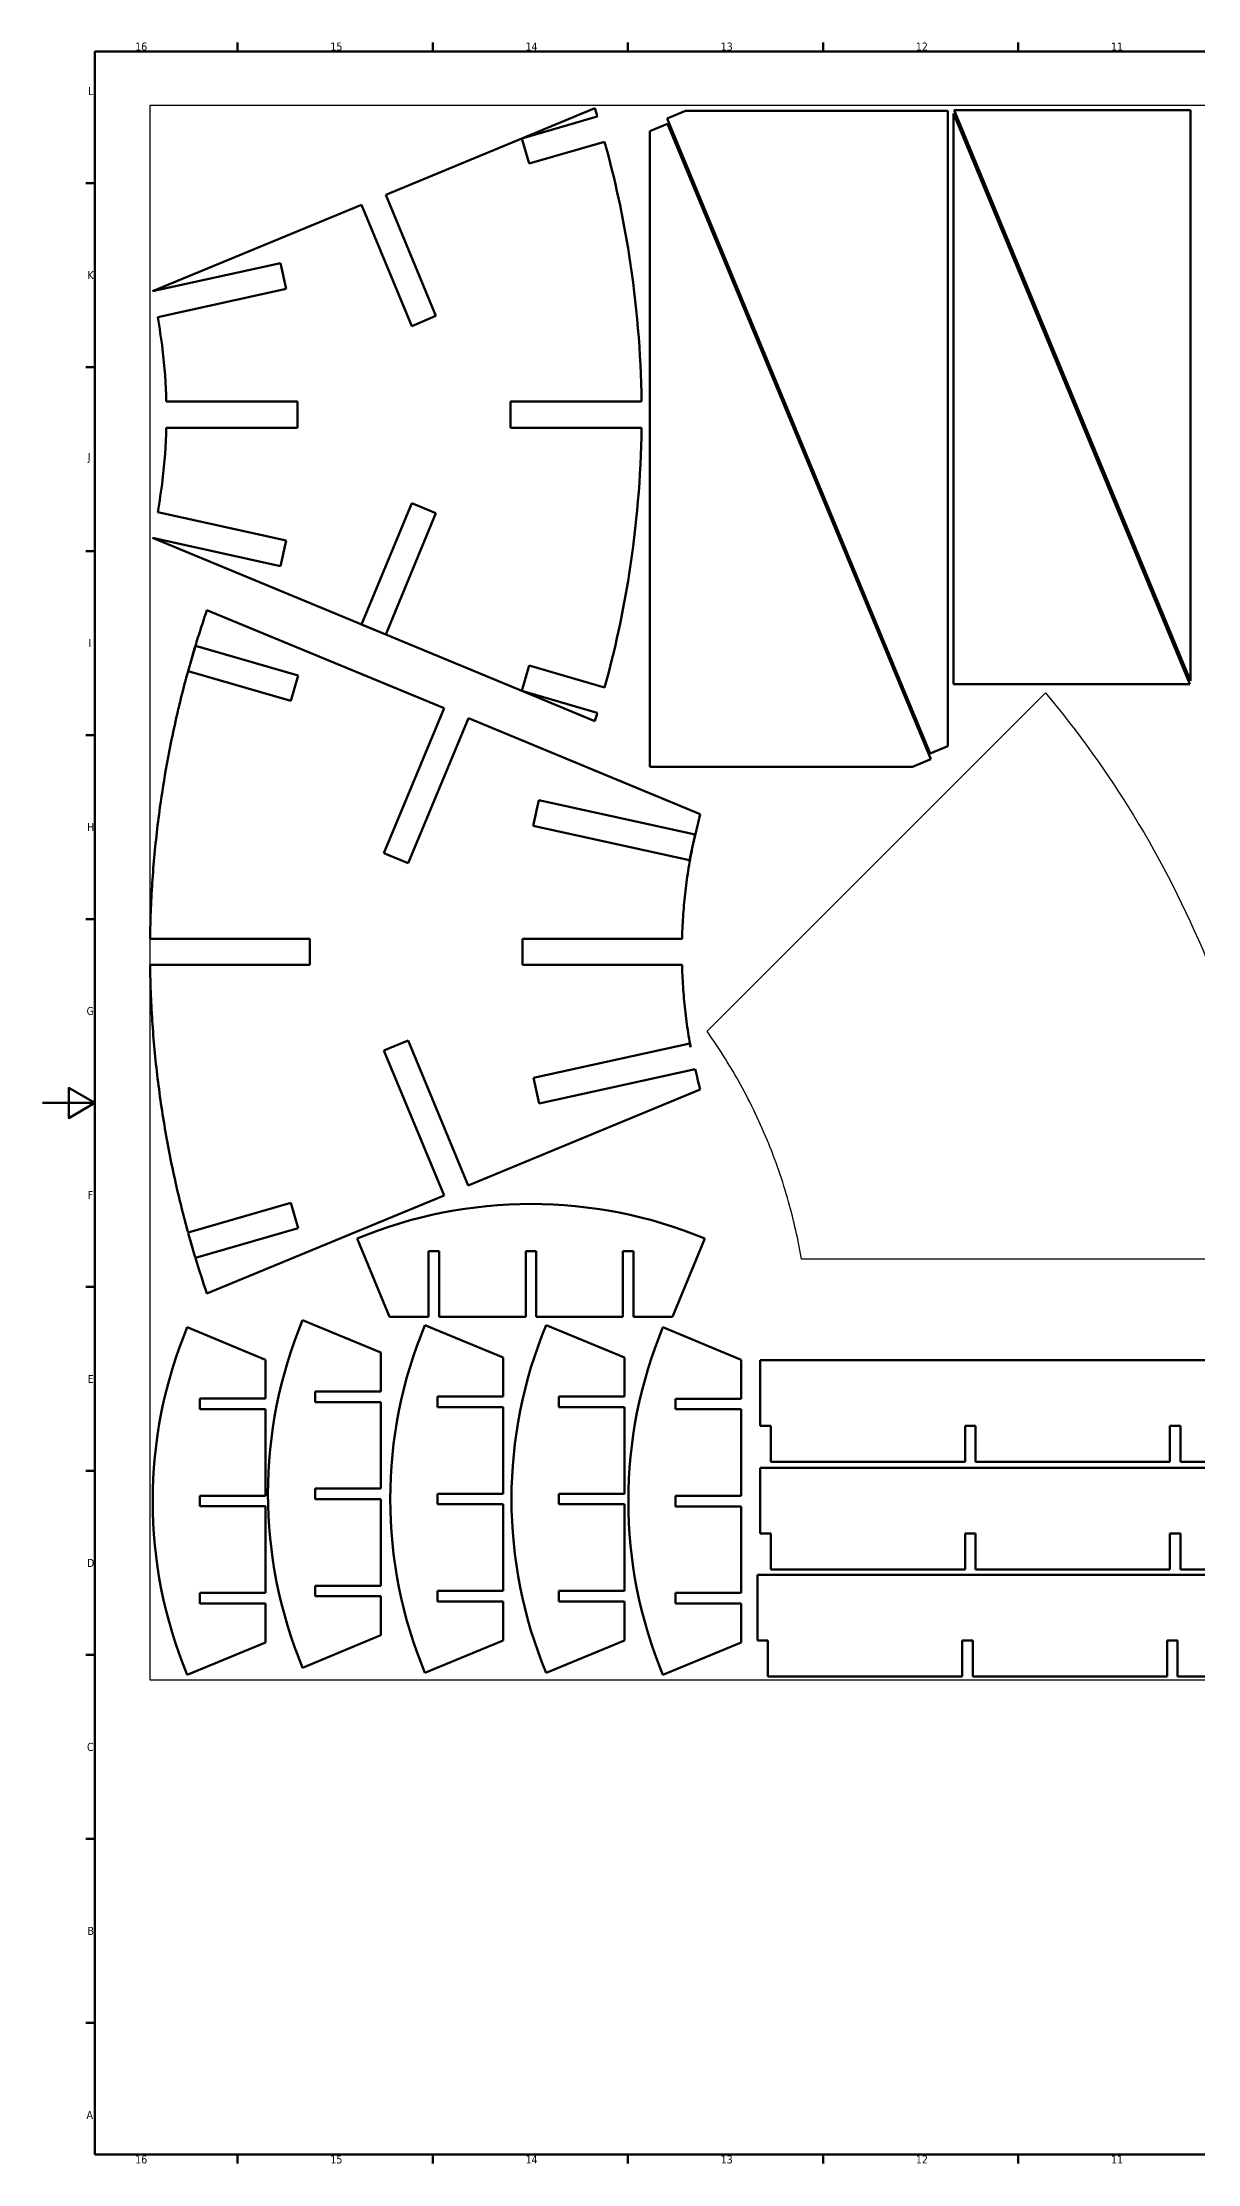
# Model space of a CAD drawing. Header units: millimetres. Extents: x 0 to 1189, y 0 to 841.
# Drawn here: x 0 to 440, y 16 to 825 of the extents above; entities that cross this region are included whole.
import ezdxf

# ---------------------------------------------------------------- set-up
doc = ezdxf.new("R2010")
doc.units = ezdxf.units.MM
doc.layers.get('0').update_dxf_attribs({"lineweight": 25})
for name, color, linetype, lineweight in [('Border (ANSI)', 7, 'Continuous', 70), ('Sketch Geometry (ANSI)', 7, 'Continuous', 25), ('Visible (ANSI)', 7, 'Continuous', 50)]:
    doc.layers.add(name, color=color, linetype=linetype, lineweight=lineweight)
doc.styles.add('Note Text (ANSI)', font='tahoma.ttf')

# ---------------------------------------------------------------- blocks, each defined once
blk = doc.blocks.new('Borders Default Border')
at = {"layer": 'Border (ANSI)'}
for p, q in [((74.31, 821), (74.31, 824.45)), ((148.63, 821), (148.63, 824.45)), ((222.94, 821), (222.94, 824.45)), ((297.25, 821), (297.25, 824.45)), ((371.56, 821), (371.56, 824.45)), ((20, 770.92), (16.55, 770.92)), ((20, 700.83), (16.55, 700.83)), ((20, 630.75), (16.55, 630.75)), ((20, 560.67), (16.55, 560.67)), ((20, 490.58), (16.55, 490.58)), ((20, 350.42), (16.55, 350.42)), ((20, 280.33), (16.55, 280.33)), ((20, 210.25), (16.55, 210.25)), ((20, 140.17), (16.55, 140.17)), ((20, 70.08), (16.55, 70.08)), ((74.31, 20), (74.31, 16.55)), ((148.63, 20), (148.63, 16.55)), ((222.94, 20), (222.94, 16.55)), ((297.25, 20), (297.25, 16.55)), ((371.56, 20), (371.56, 16.55))]:
    blk.add_line(p, q, dxfattribs=at)
at = {"layer": 'Border (ANSI)', "flags": 128}
for points in [[(20, 20), (20, 821), (1169, 821), (1169, 20), (20, 20)], [(0, 420.5), (20, 420.5), (10, 426.27), (10, 414.73), (20, 420.5)]]:
    blk.add_lwpolyline(points, dxfattribs=at)
at = {"layer": 'Border (ANSI)', "attachment_point": 7, "style": 'Note Text (ANSI)'}
for s, insert, char_height in [('16', (35.32, 821.34), 3.048), ('15', (109.64, 821.34), 3.048), ('14', (183.95, 821.4), 3.048), ('13', (258.26, 821.34), 3.048), ('12', (332.57, 821.4), 3.048), ('11', (406.89, 821.4), 3.048), ('L', (17.34, 804.43), 3.05), ('K', (17.15, 734.35), 3.05), ('J', (17.22, 664.23), 3.05), ('I', (17.48, 594.18), 3.05), ('H', (16.97, 524.1), 3.05), ('G', (16.81, 453.96), 3.05), ('F', (17.29, 383.93), 3.05), ('E', (17.21, 313.85), 3.05), ('D', (16.96, 243.77), 3.05), ('C', (16.95, 173.63), 3.05), ('B', (17.15, 103.6), 3.05), ('A', (16.78, 33.52), 3.05), ('16', (35.32, 16.49), 3.048), ('15', (109.64, 16.49), 3.048), ('14', (183.95, 16.55), 3.048), ('13', (258.26, 16.49), 3.048), ('12', (332.57, 16.55), 3.048), ('11', (406.89, 16.55), 3.048)]:
    blk.add_mtext(s, dxfattribs=dict(at, insert=insert, char_height=char_height))

msp = doc.modelspace()

# ---------------------------------------------------------------- linework, layer by layer
for p, q in [((253.05, 447.8), (381.96, 576.71)), ((471.31, 361), (289, 361))]:
    msp.add_line(p, q)
for points, knots in [([(381.96, 576.71), (394.28, 561.96), (405.51, 546.3), (426.12, 512.58), (435.35, 494.44), (443.12, 475.68), (450.89, 456.93), (457.19, 437.57), (466.46, 399.15), (469.59, 380.14), (471.31, 361)], [-24.034595, -24.034595, -24.034595, -24.034595, -18.269852, -18.269852, -12.179902, -12.179902, -12.179902, -6.089951, -6.089951, -0.325208, -0.325208, -0.325208, -0.325208]), ([(289, 361), (287.76, 368.36), (286.13, 375.66), (281.86, 390.87), (279.13, 398.75), (275.94, 406.44), (272.76, 414.13), (269.12, 421.63), (261.38, 435.4), (257.38, 441.71), (253.05, 447.8)], [-9.731856, -9.731856, -9.731856, -9.731856, -7.491562, -7.491562, -4.994375, -4.994375, -4.994375, -2.497187, -2.497187, -0.256894, -0.256894, -0.256894, -0.256894])]:
    msp.add_open_spline(points, degree=3, knots=knots)
at = {"layer": 'Sketch Geometry (ANSI)'}
for p, q in [((41.05, 800.62), (841.05, 800.62)), ((41.05, 200.62), (41.05, 800.62)), ((841.05, 200.62), (41.05, 200.62))]:
    msp.add_line(p, q, dxfattribs=at)
at = {"layer": 'Visible (ANSI)'}
for p, q in [((210.3, 799.46), (182.5, 787.94)), ((182.5, 787.94), (211.28, 796.28)), ((238.04, 793.44), (231.29, 790.64)), ((244.79, 798.44), (237.82, 795.55)), ((237.82, 795.55), (338.05, 553.58)), ((338.26, 551.47), (238.04, 793.44)), ((344.79, 798.44), (244.79, 798.44)), ((344.79, 556.38), (344.79, 798.44)), ((346.84, 797.46), (346.84, 580.05)), ((436.89, 580.05), (346.84, 797.46)), ((437.18, 798.68), (347.12, 798.68)), ((347.12, 798.68), (437.18, 581.27)), ((437.18, 581.27), (437.18, 798.68)), ((182.5, 787.94), (130.71, 766.49)), ((185.28, 778.34), (182.5, 787.94)), ((214.07, 786.68), (185.28, 778.34)), ((231.29, 790.64), (231.29, 548.58)), ((121.47, 762.66), (41.87, 729.7)), ((140.6, 716.47), (121.47, 762.66)), ((130.71, 766.49), (149.84, 720.3)), ((41.87, 729.7), (90.68, 740.47)), ((90.68, 740.47), (92.83, 730.7)), ((92.83, 730.7), (43.88, 719.9)), ((149.84, 720.3), (140.6, 716.47)), ((47.14, 687.72), (97.15, 687.72)), ((97.15, 687.72), (97.15, 677.72)), ((178.28, 687.72), (228.12, 687.72)), ((178.28, 677.72), (178.28, 687.72)), ((97.15, 677.72), (47.14, 677.72)), ((228.12, 677.72), (178.28, 677.72)), ((121.46, 602.79), (140.59, 648.98)), ((140.59, 648.98), (149.83, 645.15)), ((43.88, 645.55), (92.83, 634.74)), ((149.83, 645.15), (130.7, 598.96)), ((41.87, 635.75), (182.5, 577.5)), ((90.68, 624.98), (41.87, 635.75)), ((92.83, 634.74), (90.68, 624.98)), ((62.65, 608.28), (152.93, 570.88)), ((130.7, 598.96), (121.46, 602.79)), ((55.46, 585.03), (58.24, 594.64)), ((58.24, 594.64), (97.39, 583.3)), ((94.6, 573.69), (55.46, 585.03)), ((97.39, 583.3), (94.6, 573.69)), ((182.5, 577.5), (185.28, 587.1)), ((185.28, 587.1), (214.07, 578.76)), ((211.28, 569.16), (182.5, 577.5)), ((182.5, 577.5), (210.3, 565.98)), ((346.84, 580.05), (436.89, 580.05)), ((130.05, 515.64), (152.93, 570.88)), ((162.17, 567.05), (139.29, 511.81)), ((162.17, 567.05), (250.49, 530.47)), ((331.29, 548.58), (338.26, 551.47)), ((338.05, 553.58), (344.79, 556.38)), ((231.29, 548.58), (331.29, 548.58)), ((186.86, 526.09), (189.02, 535.86)), ((189.02, 535.86), (248.48, 522.74)), ((246.33, 512.97), (186.86, 526.09)), ((248.48, 522.74), (246.33, 512.97)), ((139.29, 511.81), (130.05, 515.64)), ((40.99, 483.07), (101.8, 483.07)), ((101.8, 483.07), (101.8, 473.07)), ((182.74, 483.07), (243.54, 483.07)), ((182.74, 473.07), (182.74, 483.07)), ((101.8, 473.07), (40.99, 473.07)), ((243.53, 473.07), (182.74, 473.07)), ((130.04, 440.5), (139.28, 444.32)), ((152.92, 385.26), (130.04, 440.5)), ((139.28, 444.32), (162.16, 389.09)), ((187.03, 430.06), (246.49, 443.22)), ((246.49, 443.22), (246.8, 441.8)), ((189.19, 420.29), (187.03, 430.06)), ((248.54, 433.43), (189.19, 420.29)), ((250.49, 425.68), (162.16, 389.09)), ((55.46, 371.11), (94.6, 382.46)), ((152.92, 385.26), (62.65, 347.87)), ((94.6, 382.46), (97.39, 372.85)), ((97.39, 372.85), (58.24, 361.51)), ((58.21, 361.62), (55.54, 370.85)), ((119.81, 368.87), (132.17, 339.03)), ((147.02, 339.03), (147.02, 364.03)), ((147.02, 364.03), (151.02, 364.03)), ((151.02, 364.03), (151.02, 339.03)), ((184.02, 339.03), (184.02, 364.03)), ((184.02, 364.03), (188.02, 364.03)), ((188.02, 364.03), (188.02, 339.03)), ((221.02, 339.03), (221.02, 364.03)), ((221.02, 364.03), (225.02, 364.03)), ((225.02, 364.03), (225.02, 339.03)), ((239.86, 339.03), (252.22, 368.87)), ((84.97, 322.72), (55.14, 335.08)), ((128.88, 325.44), (99.04, 337.8)), ((132.17, 339.03), (147.02, 339.03)), ((175.44, 323.5), (145.61, 335.86)), ((151.02, 339.03), (184.02, 339.03)), ((188.02, 339.03), (221.02, 339.03)), ((221.61, 323.5), (191.78, 335.86)), ((225.02, 339.03), (239.86, 339.03)), ((266.09, 322.69), (236.26, 335.05)), ((128.88, 310.59), (128.88, 325.44)), ((175.44, 308.65), (175.44, 323.5)), ((221.61, 308.65), (221.61, 323.5)), ((84.97, 307.87), (84.97, 322.72)), ((266.09, 307.84), (266.09, 322.69)), ((823.3, 322.52), (273.3, 322.52)), ((273.3, 322.52), (273.3, 297.52)), ((59.97, 303.87), (59.97, 307.87)), ((59.97, 307.87), (84.97, 307.87)), ((103.88, 306.59), (103.88, 310.59)), ((103.88, 310.59), (128.88, 310.59)), ((150.44, 304.65), (150.44, 308.65)), ((150.44, 308.65), (175.44, 308.65)), ((196.61, 304.65), (196.61, 308.65)), ((196.61, 308.65), (221.61, 308.65)), ((241.09, 303.84), (241.09, 307.84)), ((241.09, 307.84), (266.09, 307.84)), ((84.97, 303.87), (59.97, 303.87)), ((84.97, 270.87), (84.97, 303.87)), ((128.88, 306.59), (103.88, 306.59)), ((128.88, 273.59), (128.88, 306.59)), ((175.44, 304.65), (150.44, 304.65)), ((175.44, 271.65), (175.44, 304.65)), ((221.61, 304.65), (196.61, 304.65)), ((221.61, 271.65), (221.61, 304.65)), ((266.09, 303.84), (241.09, 303.84)), ((266.09, 270.84), (266.09, 303.84)), ((273.3, 297.52), (277.3, 297.52)), ((277.3, 297.52), (277.3, 283.75)), ((351.3, 297.52), (355.3, 297.52)), ((351.3, 283.75), (351.3, 297.52)), ((355.3, 297.52), (355.3, 283.75)), ((429.3, 297.52), (433.3, 297.52)), ((429.3, 283.75), (429.3, 297.52)), ((433.3, 297.52), (433.3, 283.75)), ((277.3, 283.75), (351.3, 283.75)), ((355.3, 283.75), (429.3, 283.75)), ((433.3, 283.75), (507.3, 283.75)), ((823.3, 281.51), (273.3, 281.51)), ((273.3, 281.51), (273.3, 256.51)), ((59.97, 266.87), (59.97, 270.87)), ((59.97, 270.87), (84.97, 270.87)), ((84.97, 266.87), (59.97, 266.87)), ((84.97, 233.87), (84.97, 266.87)), ((103.88, 269.59), (103.88, 273.59)), ((103.88, 273.59), (128.88, 273.59)), ((128.88, 269.59), (103.88, 269.59)), ((128.88, 236.59), (128.88, 269.59)), ((150.44, 267.65), (150.44, 271.65)), ((150.44, 271.65), (175.44, 271.65)), ((175.44, 267.65), (150.44, 267.65)), ((175.44, 234.65), (175.44, 267.65)), ((196.61, 267.65), (196.61, 271.65)), ((196.61, 271.65), (221.61, 271.65)), ((221.61, 267.65), (196.61, 267.65)), ((221.61, 234.65), (221.61, 267.65)), ((241.09, 266.84), (241.09, 270.84)), ((241.09, 270.84), (266.09, 270.84)), ((266.09, 266.84), (241.09, 266.84)), ((266.09, 233.84), (266.09, 266.84)), ((273.3, 256.51), (277.3, 256.51)), ((277.3, 256.51), (277.3, 242.73)), ((351.3, 256.51), (355.3, 256.51)), ((351.3, 242.73), (351.3, 256.51)), ((355.3, 256.51), (355.3, 242.73)), ((429.3, 256.51), (433.3, 256.51)), ((429.3, 242.73), (429.3, 256.51)), ((433.3, 256.51), (433.3, 242.73)), ((277.3, 242.73), (351.3, 242.73)), ((355.3, 242.73), (429.3, 242.73)), ((433.3, 242.73), (507.3, 242.73)), ((103.88, 232.59), (103.88, 236.59)), ((103.88, 236.59), (128.88, 236.59)), ((150.44, 230.65), (150.44, 234.65)), ((150.44, 234.65), (175.44, 234.65)), ((196.61, 230.65), (196.61, 234.65)), ((196.61, 234.65), (221.61, 234.65)), ((822.22, 240.76), (272.22, 240.76)), ((272.22, 240.76), (272.22, 215.76)), ((59.97, 229.87), (59.97, 233.87)), ((59.97, 233.87), (84.97, 233.87)), ((84.97, 229.87), (59.97, 229.87)), ((84.97, 215.02), (84.97, 229.87)), ((128.88, 232.59), (103.88, 232.59)), ((128.88, 217.74), (128.88, 232.59)), ((175.44, 230.65), (150.44, 230.65)), ((175.44, 215.8), (175.44, 230.65)), ((221.61, 230.65), (196.61, 230.65)), ((221.61, 215.8), (221.61, 230.65)), ((241.09, 229.84), (241.09, 233.84)), ((241.09, 233.84), (266.09, 233.84)), ((266.09, 229.84), (241.09, 229.84)), ((266.09, 214.99), (266.09, 229.84)), ((55.14, 202.67), (84.97, 215.02)), ((99.04, 205.39), (128.88, 217.74)), ((145.61, 203.45), (175.44, 215.8)), ((191.78, 203.45), (221.61, 215.8)), ((236.26, 202.64), (266.09, 214.99)), ((272.22, 215.76), (276.22, 215.76)), ((276.22, 215.76), (276.22, 201.98)), ((350.22, 215.76), (354.22, 215.76)), ((350.22, 201.98), (350.22, 215.76)), ((354.22, 215.76), (354.22, 201.98)), ((428.22, 215.76), (432.22, 215.76)), ((428.22, 201.98), (428.22, 215.76)), ((432.22, 215.76), (432.22, 201.98)), ((276.22, 201.98), (350.22, 201.98)), ((354.22, 201.98), (428.22, 201.98)), ((432.22, 201.98), (506.22, 201.98))]:
    msp.add_line(p, q, dxfattribs=at)
for centre, start, end in [((186.02, 209.03), 67.5, 112.5), ((214.97, 268.87), 157.5, 202.5), ((258.88, 271.59), 157.5, 202.5), ((305.44, 269.65), 157.5, 202.5), ((351.61, 269.65), 157.5, 202.5), ((396.09, 268.84), 157.5, 202.5)]:
    msp.add_arc(centre, 173, start, end, dxfattribs=at)
for points in [[(211.28, 796.28), (210.96, 797.34), (210.63, 798.4), (210.3, 799.46)], [(210.3, 565.98), (210.63, 567.04), (210.96, 568.1), (211.28, 569.16)], [(248.54, 433.43), (249.14, 430.83), (249.79, 428.25), (250.49, 425.68)], [(62.65, 347.87), (61.1, 352.39), (59.63, 356.94), (58.24, 361.51)]]:
    msp.add_open_spline(points, degree=3, dxfattribs=at)
for points, knots in [([(228.12, 687.72), (227.88, 706.35), (226.3, 724.97), (221.12, 757.97), (218, 772.44), (214.07, 786.68)], [12.67992, 12.67992, 12.67992, 12.67992, 18.269852, 18.269852, 22.702142, 22.702142, 22.702142, 22.702142]), ([(43.88, 719.9), (44.61, 715.83), (45.22, 711.74), (46.51, 701.02), (46.98, 694.38), (47.14, 687.72)], [1.2571, 1.2571, 1.2571, 1.2571, 2.497187, 2.497187, 4.494328, 4.494328, 4.494328, 4.494328]), ([(47.14, 677.72), (46.98, 671.07), (46.51, 664.42), (45.22, 653.7), (44.61, 649.61), (43.88, 645.55)], [5.494422, 5.494422, 5.494422, 5.494422, 7.491562, 7.491562, 8.73165, 8.73165, 8.73165, 8.73165]), ([(214.07, 578.76), (218, 593.01), (221.12, 607.47), (226.3, 640.48), (227.88, 659.09), (228.12, 677.72)], [1.657662, 1.657662, 1.657662, 1.657662, 6.089951, 6.089951, 11.679894, 11.679894, 11.679894, 11.679894]), ([(58.24, 594.64), (58.56, 595.68), (59.96, 600.25), (61.45, 604.79), (62.65, 608.28)], [-0.06461049, -0.06461049, -0.06461049, -0.06461049, -0.05252447, -0.01184488, -0.01184488, -0.01184488, -0.01184488]), ([(40.99, 483.07), (41.01, 485.09), (41.13, 490.79), (41.67, 503.84), (42.89, 518.53), (44.93, 534.98), (46.67, 545.9), (48.71, 556.76), (50.22, 563.97), (52.29, 572.94), (54.09, 580.08), (56.25, 587.91), (57.49, 592.16), (58.24, 594.64)], [-0.4815917, -0.4815917, -0.4815917, -0.4815917, -0.4593204, -0.4186408, -0.3372816, -0.296602, -0.2355826, -0.2152428, -0.1745633, -0.1542235, -0.1135439, -0.0932041, -0.0646105, -0.0646105, -0.0646105, -0.0646105]), ([(250.49, 530.47), (249.71, 527.63), (248.29, 521.91), (246.83, 514.69), (245.61, 507.43), (244.83, 501.59), (244.1, 494.26), (243.72, 488.57), (243.57, 484.35), (243.54, 483.07)], [-0.9742087, -0.9742087, -0.9742087, -0.9742087, -0.8951739, -0.8161391, -0.7766217, -0.6975869, -0.6580696, -0.5790348, -0.5447274, -0.5447274, -0.5447274, -0.5447274]), ([(55.46, 371.11), (53.7, 377.5), (51.2, 387.5), (47.58, 404.8), (45.16, 419.34), (42.88, 437.61), (41.66, 452.3), (41.12, 465.36), (41.01, 471.06), (40.99, 473.07)], [-0.8985732, -0.8985732, -0.8985732, -0.8985732, -0.8254367, -0.7847572, -0.703398, -0.6627184, -0.5813592, -0.5406796, -0.5184076, -0.5184076, -0.5184076, -0.5184076]), ([(243.53, 473.07), (243.57, 471.79), (243.71, 467.57), (244.09, 461.89), (244.82, 454.56), (245.61, 448.72), (246.4, 443.99), (246.73, 442.17), (246.8, 441.8)], [-0.4552778, -0.4552778, -0.4552778, -0.4552778, -0.4209652, -0.3419304, -0.3024131, -0.2233783, -0.1838609, -0.173764, -0.173764, -0.173764, -0.173764]), ([(58.21, 361.62), (57.47, 364.06), (56.57, 367.13), (55.71, 370.22), (55.54, 370.85)], [-0.93495183, -0.93495183, -0.93495183, -0.93495183, -0.90679593, -0.89959971, -0.89959971, -0.89959971, -0.89959971])]:
    msp.add_open_spline(points, degree=3, knots=knots, dxfattribs=at)

# ---------------------------------------------------------------- block references
msp.add_blockref('Borders Default Border', (0, 0))

doc.saveas('drawing.dxf')
